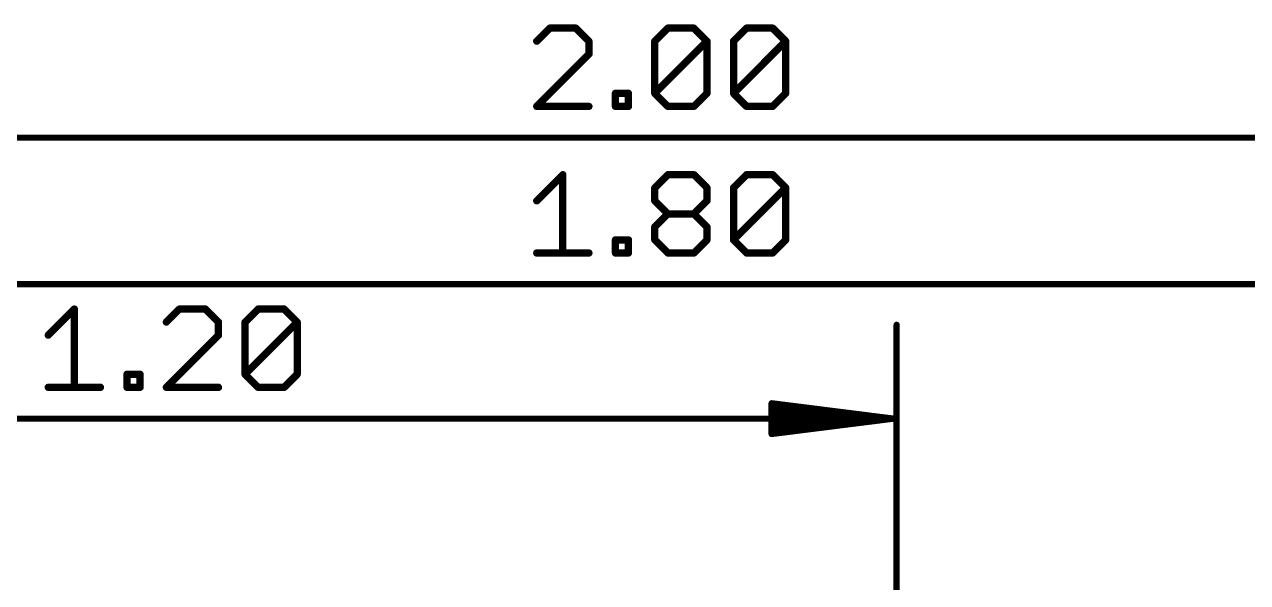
# Model space of a CAD drawing. Extents: x -6.8 to 60.3, y -8.9 to 34.9.
# Drawn here: x 12.34 to 37.78, y 23.26 to 34.87 of the extents above; entities that cross this region are included whole.
import ezdxf

# ---------------------------------------------------------------- set-up
doc = ezdxf.new("R2010")
doc.units = 0
doc.layers.add('47', color=253, linetype='CONTINUOUS')

msp = doc.modelspace()

# ---------------------------------------------------------------- linework, layer by layer
at = {"layer": '47'}
for points, const_width in [([(23.266, 34.7897), (22.9948, 34.5185)], 0.1524), ([(23.8083, 34.7897), (23.266, 34.7897)], 0.1524), ([(24.0795, 34.5185), (23.8083, 34.7897)], 0.1524), ([(25.4505, 34.5185), (25.7217, 34.7897)], 0.1524), ([(25.7217, 34.7897), (26.264, 34.7897)], 0.1524), ([(26.264, 34.7897), (26.5352, 34.5185)], 0.1524), ([(27.0877, 34.5185), (27.3589, 34.7897)], 0.1524), ([(27.3589, 34.7897), (27.9012, 34.7897)], 0.1524), ([(27.9012, 34.7897), (28.1724, 34.5185)], 0.1524), ([(24.0795, 34.2474), (24.0795, 34.5185)], 0.1524), ([(25.4505, 33.4339), (25.4505, 34.5185)], 0.1524), ([(25.4505, 33.4339), (26.5352, 34.5185)], 0.1524), ([(26.5352, 34.5185), (26.5352, 33.4339)], 0.1524), ([(27.0877, 33.4339), (27.0877, 34.5185)], 0.1524), ([(27.0877, 33.4339), (28.1724, 34.5185)], 0.1524), ([(28.1724, 34.5185), (28.1724, 33.4339)], 0.1524), ([(22.9948, 33.1627), (24.0795, 34.2474)], 0.1524), ([(24.632, 33.1627), (24.632, 33.4339)], 0.1524), ([(24.632, 33.4339), (24.9031, 33.4339)], 0.1524), ([(24.9031, 33.4339), (24.9031, 33.1627)], 0.1524), ([(25.7217, 33.1627), (25.4505, 33.4339)], 0.1524), ([(26.5352, 33.4339), (26.264, 33.1627)], 0.1524), ([(27.3589, 33.1627), (27.0877, 33.4339)], 0.1524), ([(28.1724, 33.4339), (27.9012, 33.1627)], 0.1524), ([(24.0795, 33.1627), (22.9948, 33.1627)], 0.1524), ([(24.9031, 33.1627), (24.632, 33.1627)], 0.1524), ([(26.264, 33.1627), (25.7217, 33.1627)], 0.1524), ([(27.9012, 33.1627), (27.3589, 33.1627)], 0.1524), ([(0.065, 32.512), (50.735, 32.512)], 0.13), ([(22.9948, 31.1994), (23.5371, 31.7417)], 0.1524), ([(23.5371, 31.7417), (23.5371, 30.1147)], 0.1524), ([(25.4505, 31.4705), (25.7217, 31.7417)], 0.1524), ([(25.7217, 31.7417), (26.264, 31.7417)], 0.1524), ([(26.264, 31.7417), (26.5352, 31.4705)], 0.1524), ([(27.0877, 31.4705), (27.3589, 31.7417)], 0.1524), ([(27.3589, 31.7417), (27.9012, 31.7417)], 0.1524), ([(27.9012, 31.7417), (28.1724, 31.4705)], 0.1524), ([(25.4505, 31.1994), (25.4505, 31.4705)], 0.1524), ([(26.5352, 31.4705), (26.5352, 31.1994)], 0.1524), ([(27.0877, 30.3859), (27.0877, 31.4705)], 0.1524), ([(27.0877, 30.3859), (28.1724, 31.4705)], 0.1524), ([(28.1724, 31.4705), (28.1724, 30.3859)], 0.1524), ([(25.7217, 30.9282), (25.4505, 31.1994)], 0.1524), ([(26.5352, 31.1994), (26.264, 30.9282)], 0.1524), ([(25.4505, 30.657), (25.7217, 30.9282)], 0.1524), ([(25.7217, 30.9282), (26.264, 30.9282)], 0.1524), ([(26.264, 30.9282), (26.5352, 30.657)], 0.1524), ([(25.4505, 30.3859), (25.4505, 30.657)], 0.1524), ([(26.5352, 30.657), (26.5352, 30.3859)], 0.1524), ([(24.632, 30.1147), (24.632, 30.3859)], 0.1524), ([(24.632, 30.3859), (24.9031, 30.3859)], 0.1524), ([(24.9031, 30.3859), (24.9031, 30.1147)], 0.1524), ([(25.7217, 30.1147), (25.4505, 30.3859)], 0.1524), ([(26.5352, 30.3859), (26.264, 30.1147)], 0.1524), ([(27.3589, 30.1147), (27.0877, 30.3859)], 0.1524), ([(28.1724, 30.3859), (27.9012, 30.1147)], 0.1524), ([(22.9948, 30.1147), (24.0795, 30.1147)], 0.1524), ([(24.9031, 30.1147), (24.632, 30.1147)], 0.1524), ([(26.264, 30.1147), (25.7217, 30.1147)], 0.1524), ([(27.9012, 30.1147), (27.3589, 30.1147)], 0.1524), ([(2.605, 29.464), (48.195, 29.464)], 0.13), ([(12.8348, 28.4054), (13.3771, 28.9477)], 0.1524), ([(13.3771, 28.9477), (13.3771, 27.3207)], 0.1524), ([(15.5617, 28.9477), (15.2905, 28.6765)], 0.1524), ([(16.104, 28.9477), (15.5617, 28.9477)], 0.1524), ([(16.3752, 28.6765), (16.104, 28.9477)], 0.1524), ([(16.9277, 28.6765), (17.1989, 28.9477)], 0.1524), ([(17.1989, 28.9477), (17.7412, 28.9477)], 0.1524), ([(17.7412, 28.9477), (18.0124, 28.6765)], 0.1524), ([(16.3752, 28.4054), (16.3752, 28.6765)], 0.1524), ([(16.9277, 27.5919), (16.9277, 28.6765)], 0.1524), ([(16.9277, 27.5919), (18.0124, 28.6765)], 0.1524), ([(18.0124, 28.6765), (18.0124, 27.5919)], 0.1524), ([(30.48, 21.59), (30.48, 28.62)], 0.13), ([(15.2905, 27.3207), (16.3752, 28.4054)], 0.1524), ([(14.472, 27.3207), (14.472, 27.5919)], 0.1524), ([(14.472, 27.5919), (14.7431, 27.5919)], 0.1524), ([(14.7431, 27.5919), (14.7431, 27.3207)], 0.1524), ([(17.1989, 27.3207), (16.9277, 27.5919)], 0.1524), ([(18.0124, 27.5919), (17.7412, 27.3207)], 0.1524), ([(12.8348, 27.3207), (13.9195, 27.3207)], 0.1524), ([(14.7431, 27.3207), (14.472, 27.3207)], 0.1524), ([(16.3752, 27.3207), (15.2905, 27.3207)], 0.1524), ([(17.7412, 27.3207), (17.1989, 27.3207)], 0.1524), ([(30.415, 26.67), (27.88, 26.9892)], 0.13), ([(27.88, 26.9892), (27.88, 26.3508)], 0.13), ([(30.415, 26.67), (27.88, 26.93)], 0.13), ([(0.065, 26.67), (30.415, 26.67)], 0.13), ([(30.415, 26.67), (27.88, 26.8)], 0.13), ([(27.88, 26.3508), (30.415, 26.67)], 0.13), ([(27.88, 26.54), (30.415, 26.67)], 0.13), ([(27.88, 26.41), (30.415, 26.67)], 0.13)]:
    msp.add_lwpolyline(points, dxfattribs=dict(at, const_width=const_width))
for points, const_width in [([(23.266, 34.8278, 1), (23.266, 34.7516)], 0.0762), ([(23.2929, 34.7627, 1), (23.239, 34.8166)], 0.0762), ([(23.8352, 34.8166, 1), (23.7814, 34.7627)], 0.0762), ([(23.8083, 34.7516, 1), (23.8083, 34.8278)], 0.0762), ([(25.7217, 34.8278, 1), (25.7217, 34.7516)], 0.0762), ([(25.7486, 34.7627, 1), (25.6948, 34.8166)], 0.0762), ([(26.291, 34.8166, 1), (26.2371, 34.7627)], 0.0762), ([(26.264, 34.7516, 1), (26.264, 34.8278)], 0.0762), ([(27.3589, 34.8278, 1), (27.3589, 34.7516)], 0.0762), ([(27.3858, 34.7627, 1), (27.3319, 34.8166)], 0.0762), ([(27.9281, 34.8166, 1), (27.8743, 34.7627)], 0.0762), ([(27.9012, 34.7516, 1), (27.9012, 34.8278)], 0.0762), ([(22.9679, 34.5455, 1), (23.0218, 34.4916)], 0.0762), ([(24.1176, 34.5185, 1), (24.0414, 34.5185)], 0.0762), ([(24.0525, 34.4916, 1), (24.1064, 34.5455)], 0.0762), ([(25.4886, 34.5185, 1), (25.4124, 34.5185)], 0.0762), ([(25.4236, 34.5455, 1), (25.4775, 34.4916)], 0.0762), ([(26.5733, 34.5185, 1), (26.4971, 34.5185)], 0.0762), ([(26.5621, 34.4916, 1), (26.5083, 34.5455)], 0.0762), ([(26.5083, 34.4916, 1), (26.5621, 34.5455)], 0.0762), ([(27.1258, 34.5185, 1), (27.0496, 34.5185)], 0.0762), ([(27.0608, 34.5455, 1), (27.1146, 34.4916)], 0.0762), ([(28.2105, 34.5185, 1), (28.1343, 34.5185)], 0.0762), ([(28.1993, 34.4916, 1), (28.1454, 34.5455)], 0.0762), ([(28.1454, 34.4916, 1), (28.1993, 34.5455)], 0.0762), ([(24.0414, 34.2474, 1), (24.1176, 34.2474)], 0.0762), ([(24.1064, 34.2204, 1), (24.0525, 34.2743)], 0.0762), ([(24.6701, 33.4339, 1), (24.5939, 33.4339)], 0.0762), ([(24.632, 33.472, 1), (24.632, 33.3958)], 0.0762), ([(24.9412, 33.4339, 1), (24.865, 33.4339)], 0.0762), ([(24.9031, 33.3958, 1), (24.9031, 33.472)], 0.0762), ([(25.4775, 33.4608, 1), (25.4236, 33.4069)], 0.0762), ([(25.4236, 33.4608, 1), (25.4775, 33.4069)], 0.0762), ([(25.4124, 33.4339, 1), (25.4886, 33.4339)], 0.0762), ([(26.4971, 33.4339, 1), (26.5733, 33.4339)], 0.0762), ([(26.5621, 33.4069, 1), (26.5083, 33.4608)], 0.0762), ([(27.1146, 33.4608, 1), (27.0608, 33.4069)], 0.0762), ([(27.0608, 33.4608, 1), (27.1146, 33.4069)], 0.0762), ([(27.0496, 33.4339, 1), (27.1258, 33.4339)], 0.0762), ([(28.1343, 33.4339, 1), (28.2105, 33.4339)], 0.0762), ([(28.1993, 33.4069, 1), (28.1454, 33.4608)], 0.0762), ([(22.9948, 33.2008, 1), (22.9948, 33.1246)], 0.0762), ([(22.9679, 33.1896, 1), (23.0218, 33.1358)], 0.0762), ([(24.0795, 33.1246, 1), (24.0795, 33.2008)], 0.0762), ([(24.632, 33.2008, 1), (24.632, 33.1246)], 0.0762), ([(24.5939, 33.1627, 1), (24.6701, 33.1627)], 0.0762), ([(24.865, 33.1627, 1), (24.9412, 33.1627)], 0.0762), ([(24.9031, 33.1246, 1), (24.9031, 33.2008)], 0.0762), ([(25.7217, 33.2008, 1), (25.7217, 33.1246)], 0.0762), ([(25.6948, 33.1358, 1), (25.7486, 33.1896)], 0.0762), ([(26.2371, 33.1896, 1), (26.291, 33.1358)], 0.0762), ([(26.264, 33.1246, 1), (26.264, 33.2008)], 0.0762), ([(27.3589, 33.2008, 1), (27.3589, 33.1246)], 0.0762), ([(27.3319, 33.1358, 1), (27.3858, 33.1896)], 0.0762), ([(27.8743, 33.1896, 1), (27.9281, 33.1358)], 0.0762), ([(27.9012, 33.1246, 1), (27.9012, 33.2008)], 0.0762), ([(23.5752, 31.7417, 1), (23.499, 31.7417)], 0.0762), ([(23.5641, 31.7147, 1), (23.5102, 31.7686)], 0.0762), ([(25.7217, 31.7798, 1), (25.7217, 31.7036)], 0.0762), ([(25.7486, 31.7147, 1), (25.6948, 31.7686)], 0.0762), ([(26.291, 31.7686, 1), (26.2371, 31.7147)], 0.0762), ([(26.264, 31.7036, 1), (26.264, 31.7798)], 0.0762), ([(27.3589, 31.7798, 1), (27.3589, 31.7036)], 0.0762), ([(27.3858, 31.7147, 1), (27.3319, 31.7686)], 0.0762), ([(27.9281, 31.7686, 1), (27.8743, 31.7147)], 0.0762), ([(27.9012, 31.7036, 1), (27.9012, 31.7798)], 0.0762), ([(25.4886, 31.4705, 1), (25.4124, 31.4705)], 0.0762), ([(26.5733, 31.4705, 1), (26.4971, 31.4705)], 0.0762), ([(27.1258, 31.4705, 1), (27.0496, 31.4705)], 0.0762), ([(28.2105, 31.4705, 1), (28.1343, 31.4705)], 0.0762), ([(28.1993, 31.4436, 1), (28.1454, 31.4975)], 0.0762), ([(25.4236, 31.4975, 1), (25.4775, 31.4436)], 0.0762), ([(26.5083, 31.4436, 1), (26.5621, 31.4975)], 0.0762), ([(27.0608, 31.4975, 1), (27.1146, 31.4436)], 0.0762), ([(28.1454, 31.4436, 1), (28.1993, 31.4975)], 0.0762), ([(22.9679, 31.2263, 1), (23.0218, 31.1724)], 0.0762), ([(25.4775, 31.2263, 1), (25.4236, 31.1724)], 0.0762), ([(25.4124, 31.1994, 1), (25.4886, 31.1994)], 0.0762), ([(26.4971, 31.1994, 1), (26.5733, 31.1994)], 0.0762), ([(26.5621, 31.1724, 1), (26.5083, 31.2263)], 0.0762), ([(25.7217, 30.9663, 1), (25.7217, 30.8901)], 0.0762), ([(25.7486, 30.9013, 1), (25.6948, 30.9551)], 0.0762), ([(25.6948, 30.9013, 1), (25.7486, 30.9551)], 0.0762), ([(26.291, 30.9551, 1), (26.2371, 30.9013)], 0.0762), ([(26.2371, 30.9551, 1), (26.291, 30.9013)], 0.0762), ([(26.264, 30.8901, 1), (26.264, 30.9663)], 0.0762), ([(25.4886, 30.657, 1), (25.4124, 30.657)], 0.0762), ([(25.4236, 30.684, 1), (25.4775, 30.6301)], 0.0762), ([(26.5733, 30.657, 1), (26.4971, 30.657)], 0.0762), ([(26.5083, 30.6301, 1), (26.5621, 30.684)], 0.0762), ([(24.6701, 30.3859, 1), (24.5939, 30.3859)], 0.0762), ([(24.632, 30.424, 1), (24.632, 30.3478)], 0.0762), ([(24.9412, 30.3859, 1), (24.865, 30.3859)], 0.0762), ([(24.9031, 30.3478, 1), (24.9031, 30.424)], 0.0762), ([(25.4775, 30.4128, 1), (25.4236, 30.3589)], 0.0762), ([(25.4124, 30.3859, 1), (25.4886, 30.3859)], 0.0762), ([(26.4971, 30.3859, 1), (26.5733, 30.3859)], 0.0762), ([(26.5621, 30.3589, 1), (26.5083, 30.4128)], 0.0762), ([(27.1146, 30.4128, 1), (27.0608, 30.3589)], 0.0762), ([(27.0608, 30.4128, 1), (27.1146, 30.3589)], 0.0762), ([(27.0496, 30.3859, 1), (27.1258, 30.3859)], 0.0762), ([(28.1343, 30.3859, 1), (28.2105, 30.3859)], 0.0762), ([(28.1993, 30.3589, 1), (28.1454, 30.4128)], 0.0762), ([(22.9948, 30.1528, 1), (22.9948, 30.0766)], 0.0762), ([(23.499, 30.1147, 1), (23.5752, 30.1147)], 0.0762), ([(24.0795, 30.0766, 1), (24.0795, 30.1528)], 0.0762), ([(24.632, 30.1528, 1), (24.632, 30.0766)], 0.0762), ([(24.5939, 30.1147, 1), (24.6701, 30.1147)], 0.0762), ([(24.865, 30.1147, 1), (24.9412, 30.1147)], 0.0762), ([(24.9031, 30.0766, 1), (24.9031, 30.1528)], 0.0762), ([(25.7217, 30.1528, 1), (25.7217, 30.0766)], 0.0762), ([(25.6948, 30.0878, 1), (25.7486, 30.1416)], 0.0762), ([(26.2371, 30.1416, 1), (26.291, 30.0878)], 0.0762), ([(26.264, 30.0766, 1), (26.264, 30.1528)], 0.0762), ([(27.3589, 30.1528, 1), (27.3589, 30.0766)], 0.0762), ([(27.3319, 30.0878, 1), (27.3858, 30.1416)], 0.0762), ([(27.8743, 30.1416, 1), (27.9281, 30.0878)], 0.0762), ([(27.9012, 30.0766, 1), (27.9012, 30.1528)], 0.0762), ([(13.4152, 28.9477, 1), (13.339, 28.9477)], 0.0762), ([(13.4041, 28.9207, 1), (13.3502, 28.9746)], 0.0762), ([(15.5617, 28.9858, 1), (15.5617, 28.9096)], 0.0762), ([(15.5886, 28.9207, 1), (15.5348, 28.9746)], 0.0762), ([(16.131, 28.9746, 1), (16.0771, 28.9207)], 0.0762), ([(16.104, 28.9096, 1), (16.104, 28.9858)], 0.0762), ([(17.1989, 28.9858, 1), (17.1989, 28.9096)], 0.0762), ([(17.2258, 28.9207, 1), (17.1719, 28.9746)], 0.0762), ([(17.7681, 28.9746, 1), (17.7143, 28.9207)], 0.0762), ([(17.7412, 28.9096, 1), (17.7412, 28.9858)], 0.0762), ([(16.4133, 28.6765, 1), (16.3371, 28.6765)], 0.0762), ([(16.9658, 28.6765, 1), (16.8896, 28.6765)], 0.0762), ([(18.0505, 28.6765, 1), (17.9743, 28.6765)], 0.0762), ([(18.0393, 28.6496, 1), (17.9854, 28.7035)], 0.0762), ([(15.2636, 28.7035, 1), (15.3175, 28.6496)], 0.0762), ([(16.3483, 28.6496, 1), (16.4021, 28.7035)], 0.0762), ([(16.9008, 28.7035, 1), (16.9546, 28.6496)], 0.0762), ([(17.9854, 28.6496, 1), (18.0393, 28.7035)], 0.0762), ([(30.5125, 28.62, 1), (30.4475, 28.62)], 0.065), ([(12.8079, 28.4323, 1), (12.8618, 28.3784)], 0.0762), ([(16.3371, 28.4054, 1), (16.4133, 28.4054)], 0.0762), ([(16.4021, 28.3784, 1), (16.3483, 28.4323)], 0.0762), ([(14.5101, 27.5919, 1), (14.4339, 27.5919)], 0.0762), ([(14.472, 27.63, 1), (14.472, 27.5538)], 0.0762), ([(14.7812, 27.5919, 1), (14.705, 27.5919)], 0.0762), ([(14.7431, 27.5538, 1), (14.7431, 27.63)], 0.0762), ([(16.9546, 27.6188, 1), (16.9008, 27.5649)], 0.0762), ([(16.9008, 27.6188, 1), (16.9546, 27.5649)], 0.0762), ([(16.8896, 27.5919, 1), (16.9658, 27.5919)], 0.0762), ([(17.9743, 27.5919, 1), (18.0505, 27.5919)], 0.0762), ([(18.0393, 27.5649, 1), (17.9854, 27.6188)], 0.0762), ([(12.8348, 27.3588, 1), (12.8348, 27.2826)], 0.0762), ([(13.339, 27.3207, 1), (13.4152, 27.3207)], 0.0762), ([(13.9195, 27.2826, 1), (13.9195, 27.3588)], 0.0762), ([(14.472, 27.3588, 1), (14.472, 27.2826)], 0.0762), ([(14.4339, 27.3207, 1), (14.5101, 27.3207)], 0.0762), ([(14.705, 27.3207, 1), (14.7812, 27.3207)], 0.0762), ([(14.7431, 27.2826, 1), (14.7431, 27.3588)], 0.0762), ([(15.2905, 27.3588, 1), (15.2905, 27.2826)], 0.0762), ([(15.2636, 27.3476, 1), (15.3175, 27.2938)], 0.0762), ([(16.3752, 27.2826, 1), (16.3752, 27.3588)], 0.0762), ([(17.1989, 27.3588, 1), (17.1989, 27.2826)], 0.0762), ([(17.1719, 27.2938, 1), (17.2258, 27.3476)], 0.0762), ([(17.7143, 27.3476, 1), (17.7681, 27.2938)], 0.0762), ([(17.7412, 27.2826, 1), (17.7412, 27.3588)], 0.0762), ([(27.8841, 27.0215, 1), (27.8759, 26.957)], 0.065), ([(27.9125, 26.9892, 1), (27.8475, 26.9892)], 0.065), ([(27.8833, 26.9623, 1), (27.8767, 26.8977)], 0.065), ([(27.8817, 26.8325, 1), (27.8783, 26.7675)], 0.065), ([(30.4191, 26.6378, 1), (30.4109, 26.7022)], 0.065), ([(30.4109, 26.6378, 1), (30.4191, 26.7022)], 0.065), ([(30.4183, 26.6377, 1), (30.4117, 26.7023)], 0.065), ([(30.4117, 26.6377, 1), (30.4183, 26.7023)], 0.065), ([(30.4133, 26.6375, 1), (30.4167, 26.7025)], 0.065), ([(30.4167, 26.6375, 1), (30.4133, 26.7025)], 0.065), ([(30.415, 26.6375, 1), (30.415, 26.7025)], 0.065), ([(27.8783, 26.5725, 1), (27.8817, 26.5075)], 0.065), ([(27.8767, 26.4423, 1), (27.8833, 26.3777)], 0.065), ([(27.8759, 26.383, 1), (27.8841, 26.3185)], 0.065), ([(27.8475, 26.3508, 1), (27.9125, 26.3508)], 0.065)]:
    msp.add_lwpolyline(points, format="xyb", dxfattribs=dict(at, const_width=const_width))

doc.saveas('drawing.dxf')
